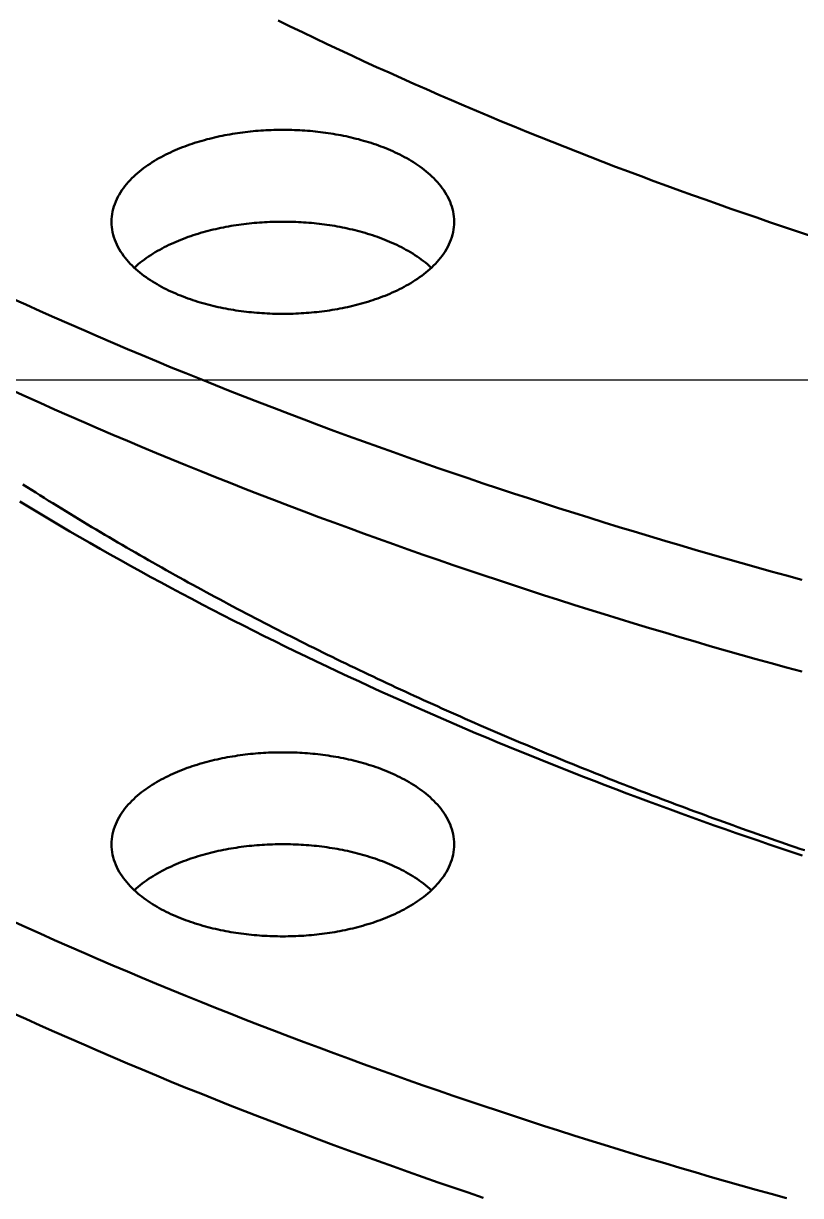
# Model space of a CAD drawing. Header units: millimetres. Extents: x 0 to 841, y 0 to 594.
# Drawn here: x 215.2 to 251.2, y 237.4 to 291.7 of the extents above; entities that cross this region are included whole.
import ezdxf

# ---------------------------------------------------------------- set-up
doc = ezdxf.new("R2010")
doc.units = ezdxf.units.MM
for name, color, linetype, lineweight in [('COTA', 7, 'CONTINUOUS', 25), ('FINA', 7, 'CONTINUOUS', 25), ('VIS', 7, 'CONTINUOUS', 50)]:
    doc.layers.add(name, color=color, linetype=linetype, lineweight=lineweight)

msp = doc.modelspace()

# ---------------------------------------------------------------- linework, layer by layer
at = {"layer": 'COTA'}
msp.add_line((276.727, 275.149), (160.694, 275.149), dxfattribs=at)
at = {"layer": 'FINA'}
for points in [[(227.033, 291.81), (227.6, 291.532), (228.168, 291.257), (228.737, 290.984), (229.307, 290.712), (229.878, 290.443), (230.45, 290.176), (231.023, 289.911), (231.597, 289.648), (232.172, 289.388), (232.748, 289.129), (233.324, 288.872), (233.902, 288.618), (234.481, 288.365), (235.06, 288.114), (235.64, 287.866), (236.221, 287.619), (236.803, 287.374), (237.386, 287.132), (237.969, 286.891), (238.554, 286.652), (239.139, 286.415), (239.725, 286.18), (240.311, 285.947), (240.899, 285.716), (241.487, 285.487), (242.076, 285.26), (242.665, 285.034), (243.256, 284.811), (243.847, 284.589), (244.438, 284.369), (245.031, 284.151), (245.624, 283.935), (246.218, 283.72), (246.812, 283.508), (247.407, 283.297), (248.003, 283.088), (248.599, 282.881), (249.196, 282.676), (249.794, 282.472), (250.392, 282.271), (250.99, 282.071), (251.59, 281.872)], [(227.033, 291.81), (227.6, 291.532), (228.168, 291.257), (228.737, 290.984), (229.307, 290.712), (229.878, 290.443), (230.45, 290.176), (231.023, 289.911), (231.597, 289.648), (232.172, 289.388), (232.748, 289.129), (233.324, 288.872), (233.902, 288.618), (234.481, 288.365), (235.06, 288.114), (235.64, 287.866), (236.221, 287.619), (236.803, 287.374), (237.386, 287.132), (237.969, 286.891), (238.554, 286.652), (239.139, 286.415), (239.725, 286.18), (240.311, 285.947), (240.899, 285.716), (241.487, 285.487), (242.076, 285.26), (242.665, 285.034), (243.256, 284.811), (243.847, 284.589), (244.438, 284.369), (245.031, 284.151), (245.624, 283.935), (246.218, 283.72), (246.812, 283.508), (247.407, 283.297), (248.003, 283.088), (248.599, 282.881), (249.196, 282.676), (249.794, 282.472), (250.392, 282.271), (250.99, 282.071), (251.59, 281.872)], [(219.323, 282.481), (219.326, 282.602), (219.336, 282.721), (219.351, 282.84), (219.373, 282.959), (219.4, 283.076), (219.434, 283.191), (219.473, 283.305), (219.517, 283.417), (219.565, 283.526), (219.619, 283.634), (219.677, 283.739), (219.739, 283.842), (219.805, 283.943), (219.874, 284.041), (219.947, 284.137), (220.022, 284.23), (220.101, 284.321), (220.182, 284.41), (220.266, 284.496), (220.352, 284.58), (220.44, 284.661), (220.531, 284.74), (220.623, 284.818), (220.717, 284.893), (220.812, 284.966), (220.909, 285.037), (221.008, 285.106), (221.107, 285.173), (221.208, 285.238), (221.31, 285.301), (221.414, 285.363), (221.518, 285.423), (221.623, 285.481), (221.729, 285.537), (221.836, 285.592), (221.944, 285.645), (222.053, 285.697), (222.162, 285.747), (222.272, 285.795), (222.382, 285.842), (222.494, 285.888), (222.605, 285.932), (222.718, 285.975), (222.83, 286.016), (222.944, 286.057), (223.057, 286.095), (223.172, 286.133), (223.286, 286.169), (223.401, 286.204), (223.517, 286.238), (223.632, 286.27), (223.748, 286.302), (223.865, 286.332), (223.981, 286.361), (224.098, 286.389), (224.215, 286.416), (224.333, 286.441), (224.45, 286.466), (224.568, 286.489), (224.686, 286.511), (224.805, 286.532), (224.923, 286.553), (225.042, 286.572), (225.161, 286.59), (225.28, 286.607), (225.399, 286.623), (225.518, 286.637), (225.637, 286.651), (225.757, 286.664), (225.877, 286.676), (225.996, 286.687), (226.116, 286.697), (226.236, 286.706), (226.356, 286.713), (226.476, 286.72), (226.596, 286.726), (226.716, 286.731), (226.836, 286.735), (226.956, 286.738), (227.076, 286.74), (227.197, 286.741), (227.317, 286.741), (227.437, 286.74), (227.557, 286.738), (227.677, 286.735), (227.797, 286.731), (227.917, 286.726), (228.038, 286.72), (228.157, 286.713), (228.277, 286.706), (228.397, 286.697), (228.517, 286.687), (228.637, 286.676), (228.756, 286.664), (228.876, 286.651), (228.995, 286.637), (229.115, 286.623), (229.234, 286.607), (229.353, 286.59), (229.471, 286.572), (229.59, 286.553), (229.709, 286.532), (229.827, 286.511), (229.945, 286.489), (230.063, 286.466), (230.181, 286.441), (230.298, 286.416), (230.415, 286.389), (230.532, 286.361), (230.649, 286.332), (230.765, 286.302), (230.881, 286.27), (230.997, 286.238), (231.112, 286.204), (231.227, 286.169), (231.342, 286.133), (231.456, 286.095), (231.57, 286.057), (231.683, 286.016), (231.796, 285.975), (231.908, 285.932), (232.02, 285.888), (232.131, 285.842), (232.242, 285.795), (232.351, 285.747), (232.461, 285.697), (232.569, 285.645), (232.677, 285.592), (232.784, 285.537), (232.89, 285.481), (232.995, 285.423), (233.1, 285.363), (233.203, 285.301), (233.305, 285.238), (233.406, 285.173), (233.506, 285.106), (233.604, 285.037), (233.701, 284.966), (233.797, 284.893), (233.891, 284.818), (233.983, 284.74), (234.073, 284.661), (234.161, 284.58), (234.247, 284.496), (234.331, 284.41), (234.412, 284.321), (234.491, 284.23), (234.567, 284.137), (234.639, 284.041), (234.709, 283.943), (234.775, 283.842), (234.836, 283.739), (234.894, 283.634), (234.948, 283.526), (234.997, 283.417), (235.041, 283.305), (235.079, 283.191), (235.113, 283.076), (235.14, 282.959), (235.162, 282.84), (235.178, 282.721), (235.187, 282.602), (235.19, 282.481)], [(232.867, 279.469), (232.76, 279.413), (232.652, 279.358), (232.543, 279.305), (232.434, 279.254), (232.324, 279.204), (232.213, 279.155), (232.102, 279.108), (231.99, 279.063), (231.877, 279.019), (231.764, 278.976), (231.65, 278.935), (231.536, 278.895), (231.422, 278.856), (231.307, 278.819), (231.191, 278.782), (231.075, 278.748), (230.959, 278.714), (230.843, 278.682), (230.726, 278.651), (230.609, 278.621), (230.491, 278.592), (230.374, 278.564), (230.256, 278.538), (230.137, 278.513), (230.019, 278.488), (229.9, 278.465), (229.781, 278.443), (229.662, 278.422), (229.543, 278.402), (229.424, 278.384), (229.304, 278.366), (229.184, 278.349), (229.064, 278.334), (228.944, 278.319), (228.824, 278.306), (228.704, 278.293), (228.583, 278.282), (228.463, 278.271), (228.342, 278.262), (228.222, 278.253), (228.101, 278.246), (227.98, 278.24), (227.86, 278.234), (227.739, 278.23), (227.618, 278.226), (227.497, 278.224), (227.376, 278.222), (227.255, 278.222), (227.134, 278.222), (227.013, 278.224), (226.893, 278.226), (226.772, 278.23), (226.651, 278.234), (226.53, 278.24), (226.409, 278.246), (226.289, 278.254), (226.168, 278.262), (226.047, 278.272), (225.927, 278.282), (225.807, 278.294), (225.686, 278.306), (225.566, 278.32), (225.446, 278.334), (225.326, 278.35), (225.207, 278.366), (225.087, 278.384), (224.968, 278.403), (224.848, 278.423), (224.729, 278.444), (224.61, 278.466), (224.492, 278.489), (224.373, 278.513), (224.255, 278.538), (224.137, 278.565), (224.019, 278.593), (223.902, 278.621), (223.785, 278.651), (223.668, 278.683), (223.551, 278.715), (223.435, 278.748), (223.319, 278.783), (223.204, 278.819), (223.089, 278.857), (222.974, 278.896), (222.86, 278.936), (222.747, 278.977), (222.634, 279.02), (222.521, 279.064), (222.409, 279.109), (222.298, 279.156), (222.187, 279.205), (222.077, 279.255), (221.967, 279.306), (221.859, 279.36), (221.751, 279.414), (221.644, 279.471), (221.538, 279.529), (221.433, 279.589), (221.329, 279.65), (221.226, 279.714), (221.124, 279.779), (221.024, 279.846), (220.924, 279.915), (220.827, 279.986), (220.73, 280.059), (220.636, 280.135), (220.543, 280.212), (220.452, 280.291), (220.363, 280.373), (220.276, 280.457), (220.191, 280.544), (220.109, 280.633), (220.03, 280.724), (219.953, 280.817), (219.88, 280.913), (219.81, 281.012), (219.743, 281.113), (219.681, 281.216), (219.622, 281.322), (219.568, 281.43), (219.519, 281.541), (219.474, 281.653), (219.435, 281.768), (219.401, 281.884), (219.373, 282.001), (219.351, 282.12), (219.336, 282.24), (219.326, 282.361), (219.323, 282.481)], [(220.382, 280.355), (220.471, 280.436), (220.562, 280.515), (220.655, 280.592), (220.75, 280.666), (220.846, 280.739), (220.944, 280.809), (221.043, 280.878), (221.144, 280.944), (221.245, 281.009), (221.348, 281.072), (221.452, 281.133), (221.557, 281.192), (221.663, 281.25), (221.769, 281.306), (221.877, 281.36), (221.985, 281.413), (222.094, 281.464), (222.204, 281.513), (222.315, 281.561), (222.426, 281.608), (222.538, 281.653), (222.65, 281.697), (222.763, 281.739), (222.876, 281.781), (222.99, 281.82), (223.104, 281.859), (223.219, 281.896), (223.334, 281.932), (223.449, 281.966), (223.565, 281.999), (223.681, 282.032), (223.797, 282.063), (223.914, 282.092), (224.031, 282.121), (224.149, 282.148), (224.266, 282.175), (224.384, 282.2), (224.502, 282.224), (224.62, 282.247), (224.739, 282.269), (224.858, 282.289), (224.977, 282.309), (225.096, 282.328), (225.215, 282.345), (225.334, 282.362), (225.454, 282.377), (225.573, 282.392), (225.693, 282.405), (225.813, 282.418), (225.933, 282.429), (226.053, 282.439), (226.173, 282.449), (226.293, 282.457), (226.414, 282.465), (226.534, 282.471), (226.654, 282.476), (226.775, 282.481), (226.895, 282.484), (227.016, 282.487), (227.136, 282.488), (227.257, 282.489), (227.377, 282.488), (227.498, 282.487), (227.618, 282.484), (227.739, 282.481), (227.859, 282.476), (227.979, 282.471), (228.1, 282.465), (228.22, 282.457), (228.34, 282.449), (228.46, 282.439), (228.58, 282.429), (228.7, 282.418), (228.82, 282.405), (228.94, 282.392), (229.06, 282.377), (229.179, 282.362), (229.298, 282.345), (229.418, 282.328), (229.537, 282.309), (229.656, 282.289), (229.774, 282.269), (229.893, 282.247), (230.011, 282.224), (230.129, 282.2), (230.247, 282.175), (230.365, 282.148), (230.482, 282.121), (230.599, 282.092), (230.716, 282.063), (230.832, 282.032), (230.948, 281.999), (231.064, 281.966), (231.18, 281.932), (231.295, 281.896), (231.409, 281.859), (231.524, 281.82), (231.637, 281.781), (231.751, 281.739), (231.863, 281.697), (231.976, 281.653), (232.087, 281.608), (232.199, 281.561), (232.309, 281.513), (232.419, 281.464), (232.528, 281.413), (232.636, 281.36), (232.744, 281.306), (232.851, 281.25), (232.956, 281.192), (233.061, 281.133), (233.165, 281.072), (233.268, 281.009), (233.37, 280.944), (233.47, 280.878), (233.569, 280.809), (233.667, 280.739), (233.763, 280.666), (233.858, 280.592), (233.951, 280.515), (234.042, 280.436), (234.131, 280.355)], [(235.19, 282.481), (235.187, 282.36), (235.178, 282.24), (235.162, 282.12), (235.14, 282.001), (235.112, 281.883), (235.078, 281.767), (235.039, 281.653), (234.994, 281.54), (234.945, 281.43), (234.891, 281.322), (234.832, 281.216), (234.769, 281.112), (234.703, 281.011), (234.633, 280.913), (234.559, 280.816), (234.483, 280.723), (234.403, 280.631), (234.321, 280.543), (234.236, 280.456), (234.149, 280.372), (234.06, 280.29), (233.969, 280.211), (233.876, 280.133), (233.781, 280.058), (233.685, 279.985), (233.587, 279.914), (233.488, 279.845), (233.387, 279.778), (233.285, 279.712), (233.182, 279.649), (233.078, 279.587), (232.973, 279.527), (232.867, 279.469)], [(214.683, 278.952), (215.351, 278.649), (216.021, 278.348), (216.691, 278.049), (217.363, 277.753), (218.036, 277.459), (218.709, 277.168), (219.384, 276.879), (220.059, 276.592), (220.736, 276.308), (221.414, 276.025), (222.092, 275.745), (222.772, 275.468), (223.452, 275.192), (224.133, 274.919), (224.815, 274.648), (225.498, 274.379), (226.182, 274.113), (226.867, 273.849), (227.553, 273.586), (228.239, 273.326), (228.926, 273.069), (229.614, 272.813), (230.303, 272.559), (230.993, 272.308), (231.683, 272.059), (232.374, 271.812), (233.066, 271.567), (233.759, 271.324), (234.452, 271.083), (235.146, 270.844), (235.841, 270.608), (236.537, 270.373), (237.233, 270.14), (237.93, 269.91), (238.627, 269.681), (239.326, 269.455), (240.024, 269.231), (240.724, 269.008), (241.424, 268.788), (242.125, 268.569), (242.826, 268.353), (243.528, 268.138), (244.231, 267.926), (244.934, 267.715), (245.638, 267.507), (246.342, 267.3), (247.047, 267.096), (247.752, 266.893), (248.458, 266.692), (249.165, 266.493), (249.872, 266.296), (250.579, 266.101), (251.288, 265.908)], [(214.683, 274.7), (215.351, 274.396), (216.021, 274.096), (216.691, 273.797), (217.363, 273.501), (218.036, 273.207), (218.709, 272.916), (219.384, 272.627), (220.059, 272.34), (220.736, 272.055), (221.414, 271.773), (222.092, 271.493), (222.772, 271.216), (223.452, 270.94), (224.133, 270.667), (224.815, 270.396), (225.498, 270.127), (226.182, 269.861), (226.867, 269.596), (227.553, 269.334), (228.239, 269.074), (228.926, 268.816), (229.614, 268.561), (230.303, 268.307), (230.993, 268.056), (231.683, 267.807), (232.374, 267.56), (233.066, 267.315), (233.759, 267.072), (234.452, 266.831), (235.146, 266.592), (235.841, 266.355), (236.537, 266.121), (237.233, 265.888), (237.93, 265.658), (238.627, 265.429), (239.326, 265.203), (240.024, 264.978), (240.724, 264.756), (241.424, 264.536), (242.125, 264.317), (242.826, 264.101), (243.528, 263.886), (244.231, 263.674), (244.934, 263.463), (245.638, 263.255), (246.342, 263.048), (247.047, 262.843), (247.752, 262.641), (248.458, 262.44), (249.165, 262.241), (249.872, 262.044), (250.579, 261.849), (251.288, 261.656)], [(215.22, 270.321), (215.418, 270.195), (215.616, 270.07), (215.814, 269.945), (216.012, 269.82), (216.211, 269.696), (216.41, 269.572), (216.609, 269.449), (216.808, 269.326), (217.008, 269.203), (217.207, 269.081), (217.407, 268.959), (217.607, 268.837), (217.808, 268.715), (218.008, 268.594), (218.209, 268.474), (218.41, 268.353), (218.611, 268.233), (218.812, 268.114), (219.014, 267.994), (219.215, 267.875), (219.417, 267.756), (219.62, 267.638), (219.822, 267.52), (220.024, 267.402), (220.227, 267.285), (220.43, 267.168), (220.633, 267.051), (220.836, 266.935), (221.04, 266.819), (221.244, 266.703), (221.448, 266.588), (221.652, 266.473), (221.856, 266.358), (222.06, 266.244), (222.265, 266.13), (222.47, 266.016), (222.675, 265.903), (222.88, 265.79), (223.085, 265.677), (223.291, 265.565), (223.496, 265.453), (223.702, 265.341), (223.908, 265.229), (224.114, 265.118), (224.321, 265.007), (224.527, 264.897), (224.734, 264.787), (224.941, 264.677), (225.148, 264.567), (225.355, 264.458), (225.562, 264.349), (225.77, 264.241), (225.978, 264.132), (226.185, 264.024), (226.393, 263.917), (226.602, 263.809), (226.81, 263.702), (227.019, 263.596), (227.227, 263.489), (227.436, 263.383), (227.645, 263.277), (227.854, 263.172), (228.063, 263.067), (228.273, 262.962), (228.482, 262.857), (228.692, 262.753), (228.902, 262.649), (229.112, 262.545), (229.322, 262.442), (229.533, 262.339), (229.743, 262.236), (229.954, 262.134), (230.165, 262.032), (230.376, 261.93), (230.587, 261.828), (230.798, 261.727), (231.009, 261.626), (231.221, 261.525), (231.432, 261.425), (231.644, 261.325), (231.856, 261.225), (232.068, 261.126), (232.28, 261.027), (232.493, 260.928), (232.705, 260.829), (232.918, 260.731), (233.131, 260.633), (233.343, 260.535), (233.556, 260.438), (233.77, 260.34), (233.983, 260.244), (234.196, 260.147), (234.41, 260.051), (234.623, 259.955), (234.837, 259.859), (235.051, 259.764), (235.265, 259.669), (235.479, 259.574), (235.694, 259.479), (235.908, 259.385), (236.123, 259.291), (236.337, 259.197), (236.552, 259.104), (236.767, 259.011), (236.982, 258.918), (237.197, 258.825), (237.413, 258.733), (237.628, 258.641), (237.843, 258.549), (238.059, 258.458), (238.275, 258.367), (238.491, 258.276), (238.707, 258.185), (238.923, 258.095), (239.139, 258.005), (239.355, 257.915), (239.572, 257.825), (239.788, 257.736), (240.005, 257.647), (240.222, 257.558), (240.439, 257.47), (240.656, 257.382), (240.873, 257.294), (241.09, 257.206), (241.307, 257.119), (241.525, 257.032), (241.742, 256.945), (241.96, 256.859), (242.178, 256.772), (242.396, 256.686), (242.614, 256.601), (242.832, 256.515), (243.05, 256.43), (243.268, 256.345), (243.487, 256.26), (243.705, 256.176), (243.924, 256.092), (244.143, 256.008), (244.361, 255.924), (244.58, 255.841), (244.799, 255.758), (245.018, 255.675), (245.238, 255.592), (245.457, 255.51), (245.676, 255.428), (245.896, 255.346), (246.115, 255.265), (246.335, 255.184), (246.555, 255.103), (246.775, 255.022), (246.995, 254.941), (247.215, 254.861), (247.435, 254.781), (247.655, 254.702), (247.875, 254.622), (248.096, 254.543), (248.316, 254.464), (248.537, 254.385), (248.758, 254.307), (248.979, 254.229), (249.2, 254.151), (249.42, 254.073), (249.642, 253.996), (249.863, 253.918), (250.084, 253.842), (250.305, 253.765), (250.527, 253.689), (250.748, 253.612), (250.97, 253.536), (251.191, 253.461), (251.413, 253.385)], [(215.084, 269.529), (215.544, 269.25), (216.006, 268.973), (216.468, 268.697), (216.931, 268.424), (217.396, 268.152), (217.862, 267.881), (218.328, 267.613), (218.796, 267.346), (219.264, 267.081), (219.733, 266.817), (220.204, 266.556), (220.675, 266.296), (221.147, 266.037), (221.62, 265.781), (222.094, 265.525), (222.569, 265.272), (223.045, 265.02), (223.522, 264.77), (223.999, 264.522), (224.478, 264.275), (224.957, 264.029), (225.437, 263.786), (225.918, 263.544), (226.399, 263.303), (226.881, 263.064), (227.365, 262.827), (227.848, 262.591), (228.333, 262.357), (228.819, 262.124), (229.305, 261.893), (229.792, 261.663), (230.279, 261.435), (230.767, 261.209), (231.256, 260.984), (231.746, 260.76), (232.236, 260.538), (232.727, 260.318), (233.219, 260.098), (233.711, 259.881), (234.204, 259.665), (234.698, 259.45), (235.192, 259.237), (235.687, 259.025), (236.183, 258.815), (236.679, 258.606), (237.175, 258.398), (237.673, 258.192), (238.171, 257.988), (238.669, 257.785), (239.168, 257.583), (239.668, 257.382), (240.168, 257.183), (240.669, 256.986), (241.17, 256.79), (241.672, 256.595), (242.174, 256.401), (242.677, 256.209), (243.18, 256.018), (243.684, 255.829), (244.188, 255.641), (244.693, 255.454), (245.199, 255.269), (245.705, 255.085), (246.211, 254.902), (246.718, 254.721), (247.225, 254.541), (247.733, 254.362), (248.241, 254.185), (248.75, 254.009), (249.259, 253.834), (249.768, 253.66), (250.278, 253.488), (250.789, 253.317), (251.3, 253.148)], [(219.323, 253.661), (219.326, 253.781), (219.336, 253.901), (219.351, 254.02), (219.373, 254.138), (219.4, 254.255), (219.434, 254.371), (219.473, 254.484), (219.517, 254.596), (219.565, 254.706), (219.619, 254.814), (219.677, 254.919), (219.739, 255.022), (219.805, 255.122), (219.874, 255.221), (219.947, 255.316), (220.022, 255.41), (220.101, 255.5), (220.182, 255.589), (220.266, 255.675), (220.352, 255.759), (220.44, 255.841), (220.531, 255.92), (220.623, 255.997), (220.717, 256.072), (220.812, 256.145), (220.909, 256.216), (221.008, 256.285), (221.107, 256.352), (221.208, 256.417), (221.31, 256.481), (221.414, 256.542), (221.518, 256.602), (221.623, 256.66), (221.729, 256.717), (221.836, 256.771), (221.944, 256.824), (222.053, 256.876), (222.162, 256.926), (222.272, 256.975), (222.382, 257.022), (222.494, 257.067), (222.605, 257.112), (222.718, 257.154), (222.83, 257.196), (222.944, 257.236), (223.057, 257.275), (223.172, 257.312), (223.286, 257.349), (223.401, 257.384), (223.517, 257.417), (223.632, 257.45), (223.748, 257.481), (223.865, 257.511), (223.981, 257.54), (224.098, 257.568), (224.215, 257.595), (224.333, 257.621), (224.45, 257.645), (224.568, 257.668), (224.686, 257.691), (224.805, 257.712), (224.923, 257.732), (225.042, 257.751), (225.161, 257.769), (225.28, 257.786), (225.399, 257.802), (225.518, 257.817), (225.637, 257.831), (225.757, 257.844), (225.877, 257.855), (225.996, 257.866), (226.116, 257.876), (226.236, 257.885), (226.356, 257.893), (226.476, 257.9), (226.596, 257.906), (226.716, 257.911), (226.836, 257.914), (226.956, 257.917), (227.076, 257.919), (227.197, 257.92), (227.317, 257.92), (227.437, 257.919), (227.557, 257.917), (227.677, 257.914), (227.797, 257.911), (227.917, 257.906), (228.038, 257.9), (228.157, 257.893), (228.277, 257.885), (228.397, 257.876), (228.517, 257.866), (228.637, 257.855), (228.756, 257.844), (228.876, 257.831), (228.995, 257.817), (229.115, 257.802), (229.234, 257.786), (229.353, 257.769), (229.471, 257.751), (229.59, 257.732), (229.709, 257.712), (229.827, 257.691), (229.945, 257.668), (230.063, 257.645), (230.181, 257.621), (230.298, 257.595), (230.415, 257.568), (230.532, 257.54), (230.649, 257.511), (230.765, 257.481), (230.881, 257.45), (230.997, 257.417), (231.112, 257.384), (231.227, 257.349), (231.342, 257.312), (231.456, 257.275), (231.57, 257.236), (231.683, 257.196), (231.796, 257.154), (231.908, 257.112), (232.02, 257.067), (232.131, 257.022), (232.242, 256.975), (232.351, 256.926), (232.461, 256.876), (232.569, 256.824), (232.677, 256.771), (232.784, 256.717), (232.89, 256.66), (232.995, 256.602), (233.1, 256.542), (233.203, 256.481), (233.305, 256.417), (233.406, 256.352), (233.506, 256.285), (233.604, 256.216), (233.701, 256.145), (233.797, 256.072), (233.891, 255.997), (233.983, 255.92), (234.073, 255.841), (234.161, 255.759), (234.247, 255.675), (234.331, 255.589), (234.412, 255.5), (234.491, 255.41), (234.567, 255.316), (234.639, 255.221), (234.709, 255.122), (234.775, 255.022), (234.836, 254.919), (234.894, 254.814), (234.948, 254.706), (234.997, 254.596), (235.041, 254.484), (235.079, 254.371), (235.113, 254.255), (235.14, 254.138), (235.162, 254.02), (235.178, 253.901), (235.187, 253.781), (235.19, 253.661)], [(232.867, 250.649), (232.76, 250.593), (232.652, 250.538), (232.543, 250.485), (232.434, 250.433), (232.324, 250.383), (232.213, 250.335), (232.102, 250.288), (231.99, 250.242), (231.877, 250.198), (231.764, 250.155), (231.65, 250.114), (231.536, 250.074), (231.422, 250.035), (231.307, 249.998), (231.191, 249.962), (231.075, 249.927), (230.959, 249.894), (230.843, 249.861), (230.726, 249.83), (230.609, 249.8), (230.491, 249.771), (230.374, 249.744), (230.256, 249.717), (230.137, 249.692), (230.019, 249.668), (229.9, 249.645), (229.781, 249.623), (229.662, 249.602), (229.543, 249.582), (229.424, 249.563), (229.304, 249.546), (229.184, 249.529), (229.064, 249.513), (228.944, 249.499), (228.824, 249.485), (228.704, 249.473), (228.583, 249.461), (228.463, 249.451), (228.342, 249.441), (228.222, 249.433), (228.101, 249.425), (227.98, 249.419), (227.86, 249.414), (227.739, 249.409), (227.618, 249.406), (227.497, 249.403), (227.376, 249.402), (227.255, 249.401), (227.134, 249.402), (227.013, 249.403), (226.893, 249.406), (226.772, 249.409), (226.651, 249.414), (226.53, 249.419), (226.409, 249.426), (226.289, 249.433), (226.168, 249.442), (226.047, 249.451), (225.927, 249.462), (225.807, 249.473), (225.686, 249.486), (225.566, 249.499), (225.446, 249.514), (225.326, 249.529), (225.207, 249.546), (225.087, 249.564), (224.968, 249.582), (224.848, 249.602), (224.729, 249.623), (224.61, 249.645), (224.492, 249.668), (224.373, 249.693), (224.255, 249.718), (224.137, 249.744), (224.019, 249.772), (223.902, 249.801), (223.785, 249.831), (223.668, 249.862), (223.551, 249.894), (223.435, 249.928), (223.319, 249.963), (223.204, 249.999), (223.089, 250.036), (222.974, 250.075), (222.86, 250.115), (222.747, 250.156), (222.634, 250.199), (222.521, 250.243), (222.409, 250.289), (222.298, 250.336), (222.187, 250.384), (222.077, 250.434), (221.967, 250.486), (221.859, 250.539), (221.751, 250.594), (221.644, 250.65), (221.538, 250.708), (221.433, 250.768), (221.329, 250.83), (221.226, 250.893), (221.124, 250.958), (221.024, 251.025), (220.924, 251.095), (220.827, 251.166), (220.73, 251.239), (220.636, 251.314), (220.543, 251.391), (220.452, 251.471), (220.363, 251.553), (220.276, 251.637), (220.191, 251.723), (220.109, 251.812), (220.03, 251.903), (219.953, 251.997), (219.88, 252.093), (219.81, 252.192), (219.743, 252.293), (219.681, 252.396), (219.622, 252.502), (219.568, 252.61), (219.519, 252.72), (219.474, 252.833), (219.435, 252.947), (219.401, 253.063), (219.373, 253.181), (219.351, 253.3), (219.336, 253.419), (219.326, 253.54), (219.323, 253.661)], [(220.382, 251.535), (220.471, 251.616), (220.562, 251.695), (220.655, 251.771), (220.75, 251.846), (220.846, 251.918), (220.944, 251.989), (221.043, 252.057), (221.144, 252.124), (221.245, 252.188), (221.348, 252.251), (221.452, 252.312), (221.557, 252.372), (221.663, 252.429), (221.769, 252.485), (221.877, 252.539), (221.985, 252.592), (222.094, 252.643), (222.204, 252.693), (222.315, 252.741), (222.426, 252.788), (222.538, 252.833), (222.65, 252.877), (222.763, 252.919), (222.876, 252.96), (222.99, 253), (223.104, 253.038), (223.219, 253.075), (223.334, 253.111), (223.449, 253.146), (223.565, 253.179), (223.681, 253.211), (223.797, 253.242), (223.914, 253.272), (224.031, 253.3), (224.149, 253.328), (224.266, 253.354), (224.384, 253.379), (224.502, 253.403), (224.62, 253.426), (224.739, 253.448), (224.858, 253.469), (224.977, 253.489), (225.096, 253.507), (225.215, 253.525), (225.334, 253.541), (225.454, 253.557), (225.573, 253.571), (225.693, 253.585), (225.813, 253.597), (225.933, 253.609), (226.053, 253.619), (226.173, 253.628), (226.293, 253.637), (226.414, 253.644), (226.534, 253.651), (226.654, 253.656), (226.775, 253.66), (226.895, 253.664), (227.016, 253.666), (227.136, 253.668), (227.257, 253.668), (227.377, 253.668), (227.498, 253.666), (227.618, 253.664), (227.739, 253.66), (227.859, 253.656), (227.979, 253.651), (228.1, 253.644), (228.22, 253.637), (228.34, 253.628), (228.46, 253.619), (228.58, 253.609), (228.7, 253.597), (228.82, 253.585), (228.94, 253.571), (229.06, 253.557), (229.179, 253.541), (229.298, 253.525), (229.418, 253.507), (229.537, 253.489), (229.656, 253.469), (229.774, 253.448), (229.893, 253.426), (230.011, 253.403), (230.129, 253.379), (230.247, 253.354), (230.365, 253.328), (230.482, 253.3), (230.599, 253.272), (230.716, 253.242), (230.832, 253.211), (230.948, 253.179), (231.064, 253.146), (231.18, 253.111), (231.295, 253.075), (231.409, 253.038), (231.524, 253), (231.637, 252.96), (231.751, 252.919), (231.863, 252.877), (231.976, 252.833), (232.087, 252.788), (232.199, 252.741), (232.309, 252.693), (232.419, 252.643), (232.528, 252.592), (232.636, 252.539), (232.744, 252.485), (232.851, 252.429), (232.956, 252.372), (233.061, 252.312), (233.165, 252.251), (233.268, 252.188), (233.37, 252.124), (233.47, 252.057), (233.569, 251.989), (233.667, 251.918), (233.763, 251.846), (233.858, 251.771), (233.951, 251.695), (234.042, 251.616), (234.131, 251.535)], [(235.19, 253.661), (235.187, 253.54), (235.178, 253.419), (235.162, 253.299), (235.14, 253.18), (235.112, 253.063), (235.078, 252.947), (235.039, 252.832), (234.994, 252.72), (234.945, 252.609), (234.891, 252.501), (234.832, 252.395), (234.769, 252.292), (234.703, 252.191), (234.633, 252.092), (234.559, 251.996), (234.483, 251.902), (234.403, 251.811), (234.321, 251.722), (234.236, 251.636), (234.149, 251.552), (234.06, 251.47), (233.969, 251.39), (233.876, 251.313), (233.781, 251.238), (233.685, 251.164), (233.587, 251.093), (233.488, 251.024), (233.387, 250.957), (233.285, 250.892), (233.182, 250.828), (233.078, 250.767), (232.973, 250.707), (232.867, 250.649)], [(214.683, 250.131), (215.351, 249.828), (216.021, 249.527), (216.691, 249.229), (217.363, 248.933), (218.036, 248.639), (218.709, 248.347), (219.384, 248.058), (220.059, 247.772), (220.736, 247.487), (221.414, 247.205), (222.092, 246.925), (222.772, 246.647), (223.452, 246.372), (224.133, 246.099), (224.815, 245.828), (225.498, 245.559), (226.182, 245.292), (226.867, 245.028), (227.553, 244.766), (228.239, 244.506), (228.926, 244.248), (229.614, 243.992), (230.303, 243.739), (230.993, 243.488), (231.683, 243.238), (232.374, 242.991), (233.066, 242.746), (233.759, 242.503), (234.452, 242.263), (235.146, 242.024), (235.841, 241.787), (236.537, 241.552), (237.233, 241.32), (237.93, 241.089), (238.627, 240.861), (239.326, 240.635), (240.024, 240.41), (240.724, 240.188), (241.424, 239.967), (242.125, 239.749), (242.826, 239.532), (243.528, 239.318), (244.231, 239.105), (244.934, 238.895), (245.638, 238.686), (246.342, 238.48), (247.047, 238.275), (247.752, 238.072), (248.458, 237.871), (249.165, 237.673), (249.872, 237.476), (250.579, 237.28)], [(214.683, 245.879), (215.351, 245.576), (216.021, 245.275), (216.691, 244.977), (217.363, 244.681), (218.036, 244.387), (218.709, 244.095), (219.384, 243.806), (220.059, 243.519), (220.736, 243.235), (221.414, 242.953), (222.092, 242.673), (222.772, 242.395), (223.452, 242.12), (224.133, 241.846), (224.815, 241.575), (225.498, 241.307), (226.182, 241.04), (226.867, 240.776), (227.553, 240.514), (228.239, 240.254), (228.926, 239.996), (229.614, 239.74), (230.303, 239.487), (230.993, 239.235), (231.683, 238.986), (232.374, 238.739), (233.066, 238.494), (233.759, 238.251), (234.452, 238.01), (235.146, 237.772), (235.841, 237.535), (236.537, 237.3)]]:
    msp.add_lwpolyline(points, dxfattribs=at)
at = {"layer": 'VIS'}
for points in [[(227.033, 291.81), (227.6, 291.532), (228.168, 291.257), (228.737, 290.984), (229.307, 290.712), (229.878, 290.443), (230.45, 290.176), (231.023, 289.911), (231.597, 289.648), (232.172, 289.388), (232.748, 289.129), (233.324, 288.872), (233.902, 288.618), (234.481, 288.365), (235.06, 288.114), (235.64, 287.866), (236.221, 287.619), (236.803, 287.374), (237.386, 287.132), (237.969, 286.891), (238.554, 286.652), (239.139, 286.415), (239.725, 286.18), (240.311, 285.947), (240.899, 285.716), (241.487, 285.487), (242.076, 285.26), (242.665, 285.034), (243.256, 284.811), (243.847, 284.589), (244.438, 284.369), (245.031, 284.151), (245.624, 283.935), (246.218, 283.72), (246.812, 283.508), (247.407, 283.297), (248.003, 283.088), (248.599, 282.881), (249.196, 282.676), (249.794, 282.472), (250.392, 282.271), (250.99, 282.071), (251.59, 281.872)], [(227.033, 291.81), (227.6, 291.532), (228.168, 291.257), (228.737, 290.984), (229.307, 290.712), (229.878, 290.443), (230.45, 290.176), (231.023, 289.911), (231.597, 289.648), (232.172, 289.388), (232.748, 289.129), (233.324, 288.872), (233.902, 288.618), (234.481, 288.365), (235.06, 288.114), (235.64, 287.866), (236.221, 287.619), (236.803, 287.374), (237.386, 287.132), (237.969, 286.891), (238.554, 286.652), (239.139, 286.415), (239.725, 286.18), (240.311, 285.947), (240.899, 285.716), (241.487, 285.487), (242.076, 285.26), (242.665, 285.034), (243.256, 284.811), (243.847, 284.589), (244.438, 284.369), (245.031, 284.151), (245.624, 283.935), (246.218, 283.72), (246.812, 283.508), (247.407, 283.297), (248.003, 283.088), (248.599, 282.881), (249.196, 282.676), (249.794, 282.472), (250.392, 282.271), (250.99, 282.071), (251.59, 281.872)], [(219.323, 282.481), (219.326, 282.602), (219.336, 282.721), (219.351, 282.84), (219.373, 282.959), (219.4, 283.076), (219.434, 283.191), (219.473, 283.305), (219.517, 283.417), (219.565, 283.526), (219.619, 283.634), (219.677, 283.739), (219.739, 283.842), (219.805, 283.943), (219.874, 284.041), (219.947, 284.137), (220.022, 284.23), (220.101, 284.321), (220.182, 284.41), (220.266, 284.496), (220.352, 284.58), (220.44, 284.661), (220.531, 284.74), (220.623, 284.818), (220.717, 284.893), (220.812, 284.966), (220.909, 285.037), (221.008, 285.106), (221.107, 285.173), (221.208, 285.238), (221.31, 285.301), (221.414, 285.363), (221.518, 285.423), (221.623, 285.481), (221.729, 285.537), (221.836, 285.592), (221.944, 285.645), (222.053, 285.697), (222.162, 285.747), (222.272, 285.795), (222.382, 285.842), (222.494, 285.888), (222.605, 285.932), (222.718, 285.975), (222.83, 286.016), (222.944, 286.057), (223.057, 286.095), (223.172, 286.133), (223.286, 286.169), (223.401, 286.204), (223.517, 286.238), (223.632, 286.27), (223.748, 286.302), (223.865, 286.332), (223.981, 286.361), (224.098, 286.389), (224.215, 286.416), (224.333, 286.441), (224.45, 286.466), (224.568, 286.489), (224.686, 286.511), (224.805, 286.532), (224.923, 286.553), (225.042, 286.572), (225.161, 286.59), (225.28, 286.607), (225.399, 286.623), (225.518, 286.637), (225.637, 286.651), (225.757, 286.664), (225.877, 286.676), (225.996, 286.687), (226.116, 286.697), (226.236, 286.706), (226.356, 286.713), (226.476, 286.72), (226.596, 286.726), (226.716, 286.731), (226.836, 286.735), (226.956, 286.738), (227.076, 286.74), (227.197, 286.741), (227.317, 286.741), (227.437, 286.74), (227.557, 286.738), (227.677, 286.735), (227.797, 286.731), (227.917, 286.726), (228.038, 286.72), (228.157, 286.713), (228.277, 286.706), (228.397, 286.697), (228.517, 286.687), (228.637, 286.676), (228.756, 286.664), (228.876, 286.651), (228.995, 286.637), (229.115, 286.623), (229.234, 286.607), (229.353, 286.59), (229.471, 286.572), (229.59, 286.553), (229.709, 286.532), (229.827, 286.511), (229.945, 286.489), (230.063, 286.466), (230.181, 286.441), (230.298, 286.416), (230.415, 286.389), (230.532, 286.361), (230.649, 286.332), (230.765, 286.302), (230.881, 286.27), (230.997, 286.238), (231.112, 286.204), (231.227, 286.169), (231.342, 286.133), (231.456, 286.095), (231.57, 286.057), (231.683, 286.016), (231.796, 285.975), (231.908, 285.932), (232.02, 285.888), (232.131, 285.842), (232.242, 285.795), (232.351, 285.747), (232.461, 285.697), (232.569, 285.645), (232.677, 285.592), (232.784, 285.537), (232.89, 285.481), (232.995, 285.423), (233.1, 285.363), (233.203, 285.301), (233.305, 285.238), (233.406, 285.173), (233.506, 285.106), (233.604, 285.037), (233.701, 284.966), (233.797, 284.893), (233.891, 284.818), (233.983, 284.74), (234.073, 284.661), (234.161, 284.58), (234.247, 284.496), (234.331, 284.41), (234.412, 284.321), (234.491, 284.23), (234.567, 284.137), (234.639, 284.041), (234.709, 283.943), (234.775, 283.842), (234.836, 283.739), (234.894, 283.634), (234.948, 283.526), (234.997, 283.417), (235.041, 283.305), (235.079, 283.191), (235.113, 283.076), (235.14, 282.959), (235.162, 282.84), (235.178, 282.721), (235.187, 282.602), (235.19, 282.481)], [(232.867, 279.469), (232.76, 279.413), (232.652, 279.358), (232.543, 279.305), (232.434, 279.254), (232.324, 279.204), (232.213, 279.155), (232.102, 279.108), (231.99, 279.063), (231.877, 279.019), (231.764, 278.976), (231.65, 278.935), (231.536, 278.895), (231.422, 278.856), (231.307, 278.819), (231.191, 278.782), (231.075, 278.748), (230.959, 278.714), (230.843, 278.682), (230.726, 278.651), (230.609, 278.621), (230.491, 278.592), (230.374, 278.564), (230.256, 278.538), (230.137, 278.513), (230.019, 278.488), (229.9, 278.465), (229.781, 278.443), (229.662, 278.422), (229.543, 278.402), (229.424, 278.384), (229.304, 278.366), (229.184, 278.349), (229.064, 278.334), (228.944, 278.319), (228.824, 278.306), (228.704, 278.293), (228.583, 278.282), (228.463, 278.271), (228.342, 278.262), (228.222, 278.253), (228.101, 278.246), (227.98, 278.24), (227.86, 278.234), (227.739, 278.23), (227.618, 278.226), (227.497, 278.224), (227.376, 278.222), (227.255, 278.222), (227.134, 278.222), (227.013, 278.224), (226.893, 278.226), (226.772, 278.23), (226.651, 278.234), (226.53, 278.24), (226.409, 278.246), (226.289, 278.254), (226.168, 278.262), (226.047, 278.272), (225.927, 278.282), (225.807, 278.294), (225.686, 278.306), (225.566, 278.32), (225.446, 278.334), (225.326, 278.35), (225.207, 278.366), (225.087, 278.384), (224.968, 278.403), (224.848, 278.423), (224.729, 278.444), (224.61, 278.466), (224.492, 278.489), (224.373, 278.513), (224.255, 278.538), (224.137, 278.565), (224.019, 278.593), (223.902, 278.621), (223.785, 278.651), (223.668, 278.683), (223.551, 278.715), (223.435, 278.748), (223.319, 278.783), (223.204, 278.819), (223.089, 278.857), (222.974, 278.896), (222.86, 278.936), (222.747, 278.977), (222.634, 279.02), (222.521, 279.064), (222.409, 279.109), (222.298, 279.156), (222.187, 279.205), (222.077, 279.255), (221.967, 279.306), (221.859, 279.36), (221.751, 279.414), (221.644, 279.471), (221.538, 279.529), (221.433, 279.589), (221.329, 279.65), (221.226, 279.714), (221.124, 279.779), (221.024, 279.846), (220.924, 279.915), (220.827, 279.986), (220.73, 280.059), (220.636, 280.135), (220.543, 280.212), (220.452, 280.291), (220.363, 280.373), (220.276, 280.457), (220.191, 280.544), (220.109, 280.633), (220.03, 280.724), (219.953, 280.817), (219.88, 280.913), (219.81, 281.012), (219.743, 281.113), (219.681, 281.216), (219.622, 281.322), (219.568, 281.43), (219.519, 281.541), (219.474, 281.653), (219.435, 281.768), (219.401, 281.884), (219.373, 282.001), (219.351, 282.12), (219.336, 282.24), (219.326, 282.361), (219.323, 282.481)], [(220.382, 280.355), (220.471, 280.436), (220.562, 280.515), (220.655, 280.592), (220.75, 280.666), (220.846, 280.739), (220.944, 280.809), (221.043, 280.878), (221.144, 280.944), (221.245, 281.009), (221.348, 281.072), (221.452, 281.133), (221.557, 281.192), (221.663, 281.25), (221.769, 281.306), (221.877, 281.36), (221.985, 281.413), (222.094, 281.464), (222.204, 281.513), (222.315, 281.561), (222.426, 281.608), (222.538, 281.653), (222.65, 281.697), (222.763, 281.739), (222.876, 281.781), (222.99, 281.82), (223.104, 281.859), (223.219, 281.896), (223.334, 281.932), (223.449, 281.966), (223.565, 281.999), (223.681, 282.032), (223.797, 282.063), (223.914, 282.092), (224.031, 282.121), (224.149, 282.148), (224.266, 282.175), (224.384, 282.2), (224.502, 282.224), (224.62, 282.247), (224.739, 282.269), (224.858, 282.289), (224.977, 282.309), (225.096, 282.328), (225.215, 282.345), (225.334, 282.362), (225.454, 282.377), (225.573, 282.392), (225.693, 282.405), (225.813, 282.418), (225.933, 282.429), (226.053, 282.439), (226.173, 282.449), (226.293, 282.457), (226.414, 282.465), (226.534, 282.471), (226.654, 282.476), (226.775, 282.481), (226.895, 282.484), (227.016, 282.487), (227.136, 282.488), (227.257, 282.489), (227.377, 282.488), (227.498, 282.487), (227.618, 282.484), (227.739, 282.481), (227.859, 282.476), (227.979, 282.471), (228.1, 282.465), (228.22, 282.457), (228.34, 282.449), (228.46, 282.439), (228.58, 282.429), (228.7, 282.418), (228.82, 282.405), (228.94, 282.392), (229.06, 282.377), (229.179, 282.362), (229.298, 282.345), (229.418, 282.328), (229.537, 282.309), (229.656, 282.289), (229.774, 282.269), (229.893, 282.247), (230.011, 282.224), (230.129, 282.2), (230.247, 282.175), (230.365, 282.148), (230.482, 282.121), (230.599, 282.092), (230.716, 282.063), (230.832, 282.032), (230.948, 281.999), (231.064, 281.966), (231.18, 281.932), (231.295, 281.896), (231.409, 281.859), (231.524, 281.82), (231.637, 281.781), (231.751, 281.739), (231.863, 281.697), (231.976, 281.653), (232.087, 281.608), (232.199, 281.561), (232.309, 281.513), (232.419, 281.464), (232.528, 281.413), (232.636, 281.36), (232.744, 281.306), (232.851, 281.25), (232.956, 281.192), (233.061, 281.133), (233.165, 281.072), (233.268, 281.009), (233.37, 280.944), (233.47, 280.878), (233.569, 280.809), (233.667, 280.739), (233.763, 280.666), (233.858, 280.592), (233.951, 280.515), (234.042, 280.436), (234.131, 280.355)], [(235.19, 282.481), (235.187, 282.36), (235.178, 282.24), (235.162, 282.12), (235.14, 282.001), (235.112, 281.883), (235.078, 281.767), (235.039, 281.653), (234.994, 281.54), (234.945, 281.43), (234.891, 281.322), (234.832, 281.216), (234.769, 281.112), (234.703, 281.011), (234.633, 280.913), (234.559, 280.816), (234.483, 280.723), (234.403, 280.631), (234.321, 280.543), (234.236, 280.456), (234.149, 280.372), (234.06, 280.29), (233.969, 280.211), (233.876, 280.133), (233.781, 280.058), (233.685, 279.985), (233.587, 279.914), (233.488, 279.845), (233.387, 279.778), (233.285, 279.712), (233.182, 279.649), (233.078, 279.587), (232.973, 279.527), (232.867, 279.469)], [(214.683, 278.952), (215.351, 278.649), (216.021, 278.348), (216.691, 278.049), (217.363, 277.753), (218.036, 277.459), (218.709, 277.168), (219.384, 276.879), (220.059, 276.592), (220.736, 276.308), (221.414, 276.025), (222.092, 275.745), (222.772, 275.468), (223.452, 275.192), (224.133, 274.919), (224.815, 274.648), (225.498, 274.379), (226.182, 274.113), (226.867, 273.849), (227.553, 273.586), (228.239, 273.326), (228.926, 273.069), (229.614, 272.813), (230.303, 272.559), (230.993, 272.308), (231.683, 272.059), (232.374, 271.812), (233.066, 271.567), (233.759, 271.324), (234.452, 271.083), (235.146, 270.844), (235.841, 270.608), (236.537, 270.373), (237.233, 270.14), (237.93, 269.91), (238.627, 269.681), (239.326, 269.455), (240.024, 269.231), (240.724, 269.008), (241.424, 268.788), (242.125, 268.569), (242.826, 268.353), (243.528, 268.138), (244.231, 267.926), (244.934, 267.715), (245.638, 267.507), (246.342, 267.3), (247.047, 267.096), (247.752, 266.893), (248.458, 266.692), (249.165, 266.493), (249.872, 266.296), (250.579, 266.101), (251.288, 265.908)], [(214.683, 274.7), (215.351, 274.396), (216.021, 274.096), (216.691, 273.797), (217.363, 273.501), (218.036, 273.207), (218.709, 272.916), (219.384, 272.627), (220.059, 272.34), (220.736, 272.055), (221.414, 271.773), (222.092, 271.493), (222.772, 271.216), (223.452, 270.94), (224.133, 270.667), (224.815, 270.396), (225.498, 270.127), (226.182, 269.861), (226.867, 269.596), (227.553, 269.334), (228.239, 269.074), (228.926, 268.816), (229.614, 268.561), (230.303, 268.307), (230.993, 268.056), (231.683, 267.807), (232.374, 267.56), (233.066, 267.315), (233.759, 267.072), (234.452, 266.831), (235.146, 266.592), (235.841, 266.355), (236.537, 266.121), (237.233, 265.888), (237.93, 265.658), (238.627, 265.429), (239.326, 265.203), (240.024, 264.978), (240.724, 264.756), (241.424, 264.536), (242.125, 264.317), (242.826, 264.101), (243.528, 263.886), (244.231, 263.674), (244.934, 263.463), (245.638, 263.255), (246.342, 263.048), (247.047, 262.843), (247.752, 262.641), (248.458, 262.44), (249.165, 262.241), (249.872, 262.044), (250.579, 261.849), (251.288, 261.656)], [(215.22, 270.321), (215.418, 270.195), (215.616, 270.07), (215.814, 269.945), (216.012, 269.82), (216.211, 269.696), (216.41, 269.572), (216.609, 269.449), (216.808, 269.326), (217.008, 269.203), (217.207, 269.081), (217.407, 268.959), (217.607, 268.837), (217.808, 268.715), (218.008, 268.594), (218.209, 268.474), (218.41, 268.353), (218.611, 268.233), (218.812, 268.114), (219.014, 267.994), (219.215, 267.875), (219.417, 267.756), (219.62, 267.638), (219.822, 267.52), (220.024, 267.402), (220.227, 267.285), (220.43, 267.168), (220.633, 267.051), (220.836, 266.935), (221.04, 266.819), (221.244, 266.703), (221.448, 266.588), (221.652, 266.473), (221.856, 266.358), (222.06, 266.244), (222.265, 266.13), (222.47, 266.016), (222.675, 265.903), (222.88, 265.79), (223.085, 265.677), (223.291, 265.565), (223.496, 265.453), (223.702, 265.341), (223.908, 265.229), (224.114, 265.118), (224.321, 265.007), (224.527, 264.897), (224.734, 264.787), (224.941, 264.677), (225.148, 264.567), (225.355, 264.458), (225.562, 264.349), (225.77, 264.241), (225.978, 264.132), (226.185, 264.024), (226.393, 263.917), (226.602, 263.809), (226.81, 263.702), (227.019, 263.596), (227.227, 263.489), (227.436, 263.383), (227.645, 263.277), (227.854, 263.172), (228.063, 263.067), (228.273, 262.962), (228.482, 262.857), (228.692, 262.753), (228.902, 262.649), (229.112, 262.545), (229.322, 262.442), (229.533, 262.339), (229.743, 262.236), (229.954, 262.134), (230.165, 262.032), (230.376, 261.93), (230.587, 261.828), (230.798, 261.727), (231.009, 261.626), (231.221, 261.525), (231.432, 261.425), (231.644, 261.325), (231.856, 261.225), (232.068, 261.126), (232.28, 261.027), (232.493, 260.928), (232.705, 260.829), (232.918, 260.731), (233.131, 260.633), (233.343, 260.535), (233.556, 260.438), (233.77, 260.34), (233.983, 260.244), (234.196, 260.147), (234.41, 260.051), (234.623, 259.955), (234.837, 259.859), (235.051, 259.764), (235.265, 259.669), (235.479, 259.574), (235.694, 259.479), (235.908, 259.385), (236.123, 259.291), (236.337, 259.197), (236.552, 259.104), (236.767, 259.011), (236.982, 258.918), (237.197, 258.825), (237.413, 258.733), (237.628, 258.641), (237.843, 258.549), (238.059, 258.458), (238.275, 258.367), (238.491, 258.276), (238.707, 258.185), (238.923, 258.095), (239.139, 258.005), (239.355, 257.915), (239.572, 257.825), (239.788, 257.736), (240.005, 257.647), (240.222, 257.558), (240.439, 257.47), (240.656, 257.382), (240.873, 257.294), (241.09, 257.206), (241.307, 257.119), (241.525, 257.032), (241.742, 256.945), (241.96, 256.859), (242.178, 256.772), (242.396, 256.686), (242.614, 256.601), (242.832, 256.515), (243.05, 256.43), (243.268, 256.345), (243.487, 256.26), (243.705, 256.176), (243.924, 256.092), (244.143, 256.008), (244.361, 255.924), (244.58, 255.841), (244.799, 255.758), (245.018, 255.675), (245.238, 255.592), (245.457, 255.51), (245.676, 255.428), (245.896, 255.346), (246.115, 255.265), (246.335, 255.184), (246.555, 255.103), (246.775, 255.022), (246.995, 254.941), (247.215, 254.861), (247.435, 254.781), (247.655, 254.702), (247.875, 254.622), (248.096, 254.543), (248.316, 254.464), (248.537, 254.385), (248.758, 254.307), (248.979, 254.229), (249.2, 254.151), (249.42, 254.073), (249.642, 253.996), (249.863, 253.918), (250.084, 253.842), (250.305, 253.765), (250.527, 253.689), (250.748, 253.612), (250.97, 253.536), (251.191, 253.461), (251.413, 253.385)], [(215.084, 269.529), (215.544, 269.25), (216.006, 268.973), (216.468, 268.697), (216.931, 268.424), (217.396, 268.152), (217.862, 267.881), (218.328, 267.613), (218.796, 267.346), (219.264, 267.081), (219.733, 266.817), (220.204, 266.556), (220.675, 266.296), (221.147, 266.037), (221.62, 265.781), (222.094, 265.525), (222.569, 265.272), (223.045, 265.02), (223.522, 264.77), (223.999, 264.522), (224.478, 264.275), (224.957, 264.029), (225.437, 263.786), (225.918, 263.544), (226.399, 263.303), (226.881, 263.064), (227.365, 262.827), (227.848, 262.591), (228.333, 262.357), (228.819, 262.124), (229.305, 261.893), (229.792, 261.663), (230.279, 261.435), (230.767, 261.209), (231.256, 260.984), (231.746, 260.76), (232.236, 260.538), (232.727, 260.318), (233.219, 260.098), (233.711, 259.881), (234.204, 259.665), (234.698, 259.45), (235.192, 259.237), (235.687, 259.025), (236.183, 258.815), (236.679, 258.606), (237.175, 258.398), (237.673, 258.192), (238.171, 257.988), (238.669, 257.785), (239.168, 257.583), (239.668, 257.382), (240.168, 257.183), (240.669, 256.986), (241.17, 256.79), (241.672, 256.595), (242.174, 256.401), (242.677, 256.209), (243.18, 256.018), (243.684, 255.829), (244.188, 255.641), (244.693, 255.454), (245.199, 255.269), (245.705, 255.085), (246.211, 254.902), (246.718, 254.721), (247.225, 254.541), (247.733, 254.362), (248.241, 254.185), (248.75, 254.009), (249.259, 253.834), (249.768, 253.66), (250.278, 253.488), (250.789, 253.317), (251.3, 253.148)], [(219.323, 253.661), (219.326, 253.781), (219.336, 253.901), (219.351, 254.02), (219.373, 254.138), (219.4, 254.255), (219.434, 254.371), (219.473, 254.484), (219.517, 254.596), (219.565, 254.706), (219.619, 254.814), (219.677, 254.919), (219.739, 255.022), (219.805, 255.122), (219.874, 255.221), (219.947, 255.316), (220.022, 255.41), (220.101, 255.5), (220.182, 255.589), (220.266, 255.675), (220.352, 255.759), (220.44, 255.841), (220.531, 255.92), (220.623, 255.997), (220.717, 256.072), (220.812, 256.145), (220.909, 256.216), (221.008, 256.285), (221.107, 256.352), (221.208, 256.417), (221.31, 256.481), (221.414, 256.542), (221.518, 256.602), (221.623, 256.66), (221.729, 256.717), (221.836, 256.771), (221.944, 256.824), (222.053, 256.876), (222.162, 256.926), (222.272, 256.975), (222.382, 257.022), (222.494, 257.067), (222.605, 257.112), (222.718, 257.154), (222.83, 257.196), (222.944, 257.236), (223.057, 257.275), (223.172, 257.312), (223.286, 257.349), (223.401, 257.384), (223.517, 257.417), (223.632, 257.45), (223.748, 257.481), (223.865, 257.511), (223.981, 257.54), (224.098, 257.568), (224.215, 257.595), (224.333, 257.621), (224.45, 257.645), (224.568, 257.668), (224.686, 257.691), (224.805, 257.712), (224.923, 257.732), (225.042, 257.751), (225.161, 257.769), (225.28, 257.786), (225.399, 257.802), (225.518, 257.817), (225.637, 257.831), (225.757, 257.844), (225.877, 257.855), (225.996, 257.866), (226.116, 257.876), (226.236, 257.885), (226.356, 257.893), (226.476, 257.9), (226.596, 257.906), (226.716, 257.911), (226.836, 257.914), (226.956, 257.917), (227.076, 257.919), (227.197, 257.92), (227.317, 257.92), (227.437, 257.919), (227.557, 257.917), (227.677, 257.914), (227.797, 257.911), (227.917, 257.906), (228.038, 257.9), (228.157, 257.893), (228.277, 257.885), (228.397, 257.876), (228.517, 257.866), (228.637, 257.855), (228.756, 257.844), (228.876, 257.831), (228.995, 257.817), (229.115, 257.802), (229.234, 257.786), (229.353, 257.769), (229.471, 257.751), (229.59, 257.732), (229.709, 257.712), (229.827, 257.691), (229.945, 257.668), (230.063, 257.645), (230.181, 257.621), (230.298, 257.595), (230.415, 257.568), (230.532, 257.54), (230.649, 257.511), (230.765, 257.481), (230.881, 257.45), (230.997, 257.417), (231.112, 257.384), (231.227, 257.349), (231.342, 257.312), (231.456, 257.275), (231.57, 257.236), (231.683, 257.196), (231.796, 257.154), (231.908, 257.112), (232.02, 257.067), (232.131, 257.022), (232.242, 256.975), (232.351, 256.926), (232.461, 256.876), (232.569, 256.824), (232.677, 256.771), (232.784, 256.717), (232.89, 256.66), (232.995, 256.602), (233.1, 256.542), (233.203, 256.481), (233.305, 256.417), (233.406, 256.352), (233.506, 256.285), (233.604, 256.216), (233.701, 256.145), (233.797, 256.072), (233.891, 255.997), (233.983, 255.92), (234.073, 255.841), (234.161, 255.759), (234.247, 255.675), (234.331, 255.589), (234.412, 255.5), (234.491, 255.41), (234.567, 255.316), (234.639, 255.221), (234.709, 255.122), (234.775, 255.022), (234.836, 254.919), (234.894, 254.814), (234.948, 254.706), (234.997, 254.596), (235.041, 254.484), (235.079, 254.371), (235.113, 254.255), (235.14, 254.138), (235.162, 254.02), (235.178, 253.901), (235.187, 253.781), (235.19, 253.661)], [(232.867, 250.649), (232.76, 250.593), (232.652, 250.538), (232.543, 250.485), (232.434, 250.433), (232.324, 250.383), (232.213, 250.335), (232.102, 250.288), (231.99, 250.242), (231.877, 250.198), (231.764, 250.155), (231.65, 250.114), (231.536, 250.074), (231.422, 250.035), (231.307, 249.998), (231.191, 249.962), (231.075, 249.927), (230.959, 249.894), (230.843, 249.861), (230.726, 249.83), (230.609, 249.8), (230.491, 249.771), (230.374, 249.744), (230.256, 249.717), (230.137, 249.692), (230.019, 249.668), (229.9, 249.645), (229.781, 249.623), (229.662, 249.602), (229.543, 249.582), (229.424, 249.563), (229.304, 249.546), (229.184, 249.529), (229.064, 249.513), (228.944, 249.499), (228.824, 249.485), (228.704, 249.473), (228.583, 249.461), (228.463, 249.451), (228.342, 249.441), (228.222, 249.433), (228.101, 249.425), (227.98, 249.419), (227.86, 249.414), (227.739, 249.409), (227.618, 249.406), (227.497, 249.403), (227.376, 249.402), (227.255, 249.401), (227.134, 249.402), (227.013, 249.403), (226.893, 249.406), (226.772, 249.409), (226.651, 249.414), (226.53, 249.419), (226.409, 249.426), (226.289, 249.433), (226.168, 249.442), (226.047, 249.451), (225.927, 249.462), (225.807, 249.473), (225.686, 249.486), (225.566, 249.499), (225.446, 249.514), (225.326, 249.529), (225.207, 249.546), (225.087, 249.564), (224.968, 249.582), (224.848, 249.602), (224.729, 249.623), (224.61, 249.645), (224.492, 249.668), (224.373, 249.693), (224.255, 249.718), (224.137, 249.744), (224.019, 249.772), (223.902, 249.801), (223.785, 249.831), (223.668, 249.862), (223.551, 249.894), (223.435, 249.928), (223.319, 249.963), (223.204, 249.999), (223.089, 250.036), (222.974, 250.075), (222.86, 250.115), (222.747, 250.156), (222.634, 250.199), (222.521, 250.243), (222.409, 250.289), (222.298, 250.336), (222.187, 250.384), (222.077, 250.434), (221.967, 250.486), (221.859, 250.539), (221.751, 250.594), (221.644, 250.65), (221.538, 250.708), (221.433, 250.768), (221.329, 250.83), (221.226, 250.893), (221.124, 250.958), (221.024, 251.025), (220.924, 251.095), (220.827, 251.166), (220.73, 251.239), (220.636, 251.314), (220.543, 251.391), (220.452, 251.471), (220.363, 251.553), (220.276, 251.637), (220.191, 251.723), (220.109, 251.812), (220.03, 251.903), (219.953, 251.997), (219.88, 252.093), (219.81, 252.192), (219.743, 252.293), (219.681, 252.396), (219.622, 252.502), (219.568, 252.61), (219.519, 252.72), (219.474, 252.833), (219.435, 252.947), (219.401, 253.063), (219.373, 253.181), (219.351, 253.3), (219.336, 253.419), (219.326, 253.54), (219.323, 253.661)], [(220.382, 251.535), (220.471, 251.616), (220.562, 251.695), (220.655, 251.771), (220.75, 251.846), (220.846, 251.918), (220.944, 251.989), (221.043, 252.057), (221.144, 252.124), (221.245, 252.188), (221.348, 252.251), (221.452, 252.312), (221.557, 252.372), (221.663, 252.429), (221.769, 252.485), (221.877, 252.539), (221.985, 252.592), (222.094, 252.643), (222.204, 252.693), (222.315, 252.741), (222.426, 252.788), (222.538, 252.833), (222.65, 252.877), (222.763, 252.919), (222.876, 252.96), (222.99, 253), (223.104, 253.038), (223.219, 253.075), (223.334, 253.111), (223.449, 253.146), (223.565, 253.179), (223.681, 253.211), (223.797, 253.242), (223.914, 253.272), (224.031, 253.3), (224.149, 253.328), (224.266, 253.354), (224.384, 253.379), (224.502, 253.403), (224.62, 253.426), (224.739, 253.448), (224.858, 253.469), (224.977, 253.489), (225.096, 253.507), (225.215, 253.525), (225.334, 253.541), (225.454, 253.557), (225.573, 253.571), (225.693, 253.585), (225.813, 253.597), (225.933, 253.609), (226.053, 253.619), (226.173, 253.628), (226.293, 253.637), (226.414, 253.644), (226.534, 253.651), (226.654, 253.656), (226.775, 253.66), (226.895, 253.664), (227.016, 253.666), (227.136, 253.668), (227.257, 253.668), (227.377, 253.668), (227.498, 253.666), (227.618, 253.664), (227.739, 253.66), (227.859, 253.656), (227.979, 253.651), (228.1, 253.644), (228.22, 253.637), (228.34, 253.628), (228.46, 253.619), (228.58, 253.609), (228.7, 253.597), (228.82, 253.585), (228.94, 253.571), (229.06, 253.557), (229.179, 253.541), (229.298, 253.525), (229.418, 253.507), (229.537, 253.489), (229.656, 253.469), (229.774, 253.448), (229.893, 253.426), (230.011, 253.403), (230.129, 253.379), (230.247, 253.354), (230.365, 253.328), (230.482, 253.3), (230.599, 253.272), (230.716, 253.242), (230.832, 253.211), (230.948, 253.179), (231.064, 253.146), (231.18, 253.111), (231.295, 253.075), (231.409, 253.038), (231.524, 253), (231.637, 252.96), (231.751, 252.919), (231.863, 252.877), (231.976, 252.833), (232.087, 252.788), (232.199, 252.741), (232.309, 252.693), (232.419, 252.643), (232.528, 252.592), (232.636, 252.539), (232.744, 252.485), (232.851, 252.429), (232.956, 252.372), (233.061, 252.312), (233.165, 252.251), (233.268, 252.188), (233.37, 252.124), (233.47, 252.057), (233.569, 251.989), (233.667, 251.918), (233.763, 251.846), (233.858, 251.771), (233.951, 251.695), (234.042, 251.616), (234.131, 251.535)], [(235.19, 253.661), (235.187, 253.54), (235.178, 253.419), (235.162, 253.299), (235.14, 253.18), (235.112, 253.063), (235.078, 252.947), (235.039, 252.832), (234.994, 252.72), (234.945, 252.609), (234.891, 252.501), (234.832, 252.395), (234.769, 252.292), (234.703, 252.191), (234.633, 252.092), (234.559, 251.996), (234.483, 251.902), (234.403, 251.811), (234.321, 251.722), (234.236, 251.636), (234.149, 251.552), (234.06, 251.47), (233.969, 251.39), (233.876, 251.313), (233.781, 251.238), (233.685, 251.164), (233.587, 251.093), (233.488, 251.024), (233.387, 250.957), (233.285, 250.892), (233.182, 250.828), (233.078, 250.767), (232.973, 250.707), (232.867, 250.649)], [(214.683, 250.131), (215.351, 249.828), (216.021, 249.527), (216.691, 249.229), (217.363, 248.933), (218.036, 248.639), (218.709, 248.347), (219.384, 248.058), (220.059, 247.772), (220.736, 247.487), (221.414, 247.205), (222.092, 246.925), (222.772, 246.647), (223.452, 246.372), (224.133, 246.099), (224.815, 245.828), (225.498, 245.559), (226.182, 245.292), (226.867, 245.028), (227.553, 244.766), (228.239, 244.506), (228.926, 244.248), (229.614, 243.992), (230.303, 243.739), (230.993, 243.488), (231.683, 243.238), (232.374, 242.991), (233.066, 242.746), (233.759, 242.503), (234.452, 242.263), (235.146, 242.024), (235.841, 241.787), (236.537, 241.552), (237.233, 241.32), (237.93, 241.089), (238.627, 240.861), (239.326, 240.635), (240.024, 240.41), (240.724, 240.188), (241.424, 239.967), (242.125, 239.749), (242.826, 239.532), (243.528, 239.318), (244.231, 239.105), (244.934, 238.895), (245.638, 238.686), (246.342, 238.48), (247.047, 238.275), (247.752, 238.072), (248.458, 237.871), (249.165, 237.673), (249.872, 237.476), (250.579, 237.28)], [(214.683, 245.879), (215.351, 245.576), (216.021, 245.275), (216.691, 244.977), (217.363, 244.681), (218.036, 244.387), (218.709, 244.095), (219.384, 243.806), (220.059, 243.519), (220.736, 243.235), (221.414, 242.953), (222.092, 242.673), (222.772, 242.395), (223.452, 242.12), (224.133, 241.846), (224.815, 241.575), (225.498, 241.307), (226.182, 241.04), (226.867, 240.776), (227.553, 240.514), (228.239, 240.254), (228.926, 239.996), (229.614, 239.74), (230.303, 239.487), (230.993, 239.235), (231.683, 238.986), (232.374, 238.739), (233.066, 238.494), (233.759, 238.251), (234.452, 238.01), (235.146, 237.772), (235.841, 237.535), (236.537, 237.3)]]:
    msp.add_lwpolyline(points, dxfattribs=at)

doc.saveas('drawing.dxf')
